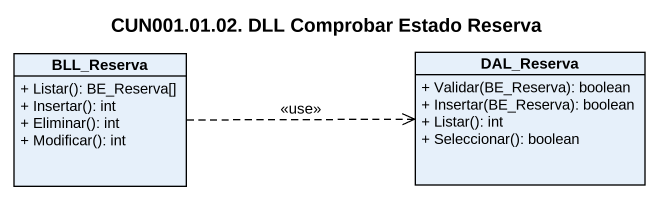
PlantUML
@startuml
title CUN001.01.02. DLL Comprobar Estado Reserva
hide circle
hide empty members
skinparam classAttributeIconSize 0
class BLL_Reserva {
  + Listar(): BE_Reserva[]
  + Insertar(): int
  + Eliminar(): int
  + Modificar(): int
}
class DAL_Reserva {
  + Validar(BE_Reserva): boolean
  + Insertar(BE_Reserva): boolean
  + Listar(): int
  + Seleccionar(): boolean
}
BLL_Reserva .right.> DAL_Reserva : <<use>>
@enduml
